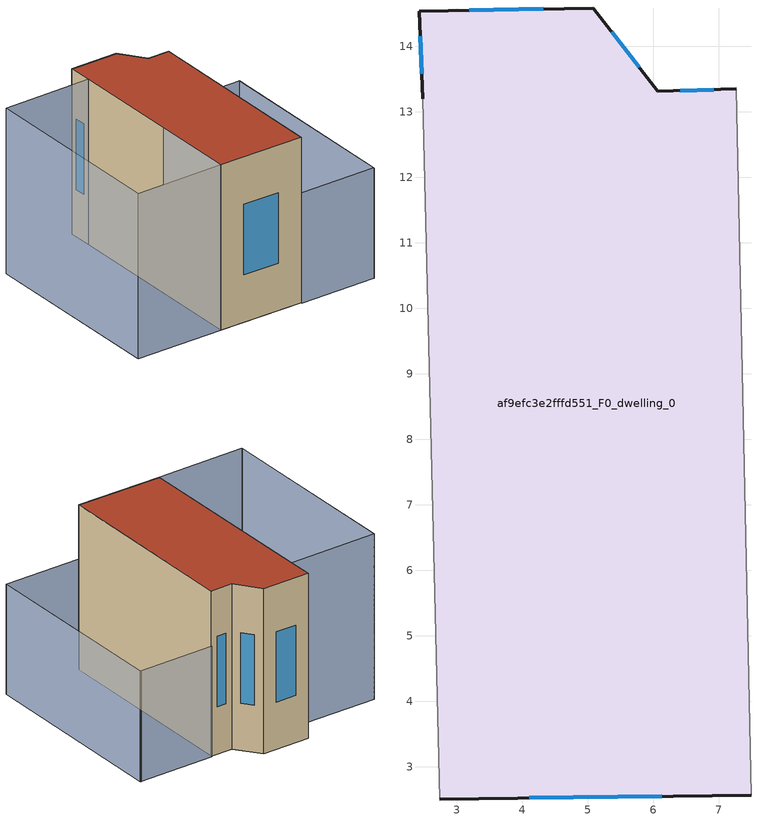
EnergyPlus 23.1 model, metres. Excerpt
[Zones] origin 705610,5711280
af9efc3e2fffd551_F0_dwelling_0
 floor ground (EU_floor_Construction): 7.5,2.57 7.27,13.35 6.07,13.31 5.08,14.58 2.43,14.53 2.48,13.2 2.74,2.51 z0
 wall outside (EU_wall_Construction): 7.5,2.57 2.74,2.51 / 2.48,13.2 2.43,14.53 5.08,14.58 6.07,13.31 7.27,13.35 z0:9
 wall adiabatic (EU_wall_Construction): 7.27,13.35 7.5,2.57 / 2.74,2.51 2.48,13.2 z0:9
 window (EU_Window_Construction): 6.41,13.32 6.92,13.34 / 6.13,2.55 4.1,2.52 / 2.46,13.58 2.44,14.15 / 3.19,14.55 4.32,14.57 / 5.37,14.22 5.78,13.68 z2.58:6.42
 roof outside (EU_roof_Construction): 7.27,13.35 7.5,2.57 2.74,2.51 2.48,13.2 2.43,14.53 5.08,14.58 6.07,13.31 z9
shading: -2.41,13.07 -2.16,2.45 / 2.48,13.2 2.74,2.51 / 2.74,2.51 -2.16,2.39 / -2.16,2.39 -2.42,13.08 / -2.42,13.08 2.48,13.2 z0:9; 11.75,2.58 11.48,13.52 / 11.53,13.48 11.75,2.61 / 11.75,2.61 7.49,2.52 / 7.49,2.52 7.27,13.39 / 7.27,13.39 11.53,13.48 z0:6
[Building]
EU S2 Campaign: North Axis=0; Terrain=City; Solar Distribution=FullExterior
[Site:Location]
London: Latitude=51.5; Longitude=-0.5; Time Zone=0; Elevation=25
[SizingPeriod:WeatherFileDays]
AnnualSizingPeriod: Begin Month=1; Begin Day of Month=1; End Month=12; End Day of Month=31; Day of Week for Start Day=Monday; Use Weather File Daylight Saving Period=No; Use Weather File Rain and Snow Indicators=No
[MATERIAL]
EU_InternalMass_Material: Roughness=MediumRough; Thickness=0.1; Conductivity=1; Density=1800; Specific Heat=900; Thermal Absorptance=0.9; Solar Absorptance=0.7; Visible Absorptance=0.7
[MATERIAL:NOMASS] Roughness=MediumRough; Thermal Absorptance=0.9; Solar Absorptance=0.7; Visible Absorptance=0.7
Name | Thermal Resistance
EU_wall_NoMass | 3.33993
EU_roof_NoMass | 5.24846
EU_floor_NoMass | 4.08214
[WINDOWMATERIAL:SIMPLEGLAZINGSYSTEM]
EU_Window_SimpleGlazing: UFactor=1.72386; Solar Heat Gain Coefficient=0.72; Visible Transmittance=0.72
[CONSTRUCTION]
EU_wall_Construction: EU_wall_NoMass
EU_roof_Construction: EU_roof_NoMass
EU_floor_Construction: EU_floor_NoMass
EU_InternalMass_Construction: EU_InternalMass_Material
EU_Window_Construction: EU_Window_SimpleGlazing
[ZONE]
af9efc3e2fffd551_F0_dwelling_0: Type=1; Multiplier=1; Ceiling Height=autocalculate; Volume=498.467; Floor Area=autocalculate; Part of Total Floor Area=Yes
[INTERNALMASS]
af9efc3e2fffd551_F0_dwelling_0_EU_InternalMass: Construction=EU_InternalMass_Construction; Zone or ZoneList=af9efc3e2fffd551_F0_dwelling_0; Surface Area=55.3855
[OTHEREQUIPMENT]
EU_Step8_InternalGain_af9efc3e2fffd551_F0_dwelling_0_f000: Fuel Type=Electricity; Zone or ZoneList or Space or SpaceList=af9efc3e2fffd551_F0_dwelling_0; Schedule=EU_Step8_GainSchedule_af9efc3e2fffd551_F0_dwelling_0_f000; Design Level Calculation Method=Watts/Area; Power per Zone Floor Area=1; Fraction Latent=0; Fraction Radiant=0; Fraction Lost=0; Carbon Dioxide Generation Rate=0; EndUse Subcategory=EU_Step8_InternalGains
[ZONEVENTILATION:DESIGNFLOWRATE]
EU_ConstantAir_af9efc3e2fffd551_F0_dwelling_0: Zone or ZoneList or Space or SpaceList=af9efc3e2fffd551_F0_dwelling_0; Schedule=EU_AlwaysOn; Design Flow Rate Calculation Method=AirChanges/Hour; Air Changes per Hour=0.453648; Ventilation Type=Natural; Fan Pressure Rise=0; Fan Total Efficiency=1; Constant Term Coefficient=1; Temperature Term Coefficient=0; Velocity Term Coefficient=0; Velocity Squared Term Coefficient=0; Minimum Indoor Temperature=-100; Maximum Indoor Temperature=100; Delta Temperature=-100; Minimum Outdoor Temperature=-100; Maximum Outdoor Temperature=100; Maximum Wind Speed=40
[HVACTEMPLATE:THERMOSTAT]
EU_HeatOnly_af9efc3e2fffd551_F0_dwelling_0: Constant Heating Setpoint=20; Constant Cooling Setpoint=50
[HVACTEMPLATE:ZONE:IDEALLOADSAIRSYSTEM]
af9efc3e2fffd551_F0_dwelling_0: Template Thermostat=EU_HeatOnly_af9efc3e2fffd551_F0_dwelling_0; System Availability Schedule=EU_AlwaysOn; Maximum Heating Supply Air Temperature=50; Minimum Cooling Supply Air Temperature=13; Maximum Heating Supply Air Humidity Ratio=0.0156; Minimum Cooling Supply Air Humidity Ratio=0.0077; Heating Limit=NoLimit; Cooling Limit=NoLimit; Heating Availability Schedule=EU_AlwaysOn; Cooling Availability Schedule=EU_CoolingOff; Dehumidification Control Type=ConstantSensibleHeatRatio; Cooling Sensible Heat Ratio=0.7; Dehumidification Setpoint=60; Humidification Control Type=None; Humidification Setpoint=30; Outdoor Air Method=None; Outdoor Air Flow Rate per Person=0.00944; Outdoor Air Flow Rate per Zone Floor Area=0; Outdoor Air Flow Rate per Zone=0; Demand Controlled Ventilation Type=None; Outdoor Air Economizer Type=NoEconomizer; Heat Recovery Type=None; Sensible Heat Recovery Effectiveness=0.7; Latent Heat Recovery Effectiveness=0.65
[SIZING:ZONE]
af9efc3e2fffd551_F0_dwelling_0: Zone Cooling Design Supply Air Temperature Input Method=SupplyAirTemperature; Zone Cooling Design Supply Air Temperature=13; Zone Heating Design Supply Air Temperature Input Method=SupplyAirTemperature; Zone Heating Design Supply Air Temperature=50; Zone Cooling Design Supply Air Humidity Ratio=0.008; Zone Heating Design Supply Air Humidity Ratio=0.008; Cooling Design Air Flow Method=DesignDay; Cooling Design Air Flow Rate=0; Cooling Minimum Air Flow per Zone Floor Area=0.000762; Cooling Minimum Air Flow=0; Cooling Minimum Air Flow Fraction=0.2; Heating Design Air Flow Method=DesignDay; Heating Design Air Flow Rate=0; Heating Maximum Air Flow per Zone Floor Area=0.002032; Heating Maximum Air Flow=0.141576; Heating Maximum Air Flow Fraction=0.3; Account for Dedicated Outdoor Air System=No; Dedicated Outdoor Air System Control Strategy=NeutralSupplyAir; Dedicated Outdoor Air Low Setpoint Temperature for Design=autosize; Dedicated Outdoor Air High Setpoint Temperature for Design=autosize; Zone Load Sizing Method=Sensible Load Only No Latent Load; Zone Latent Cooling Design Supply Air Humidity Ratio Input Method=HumidityRatioDifference; Zone Cooling Design Supply Air Humidity Ratio Difference=0.005; Zone Latent Heating Design Supply Air Humidity Ratio Input Method=HumidityRatioDifference; Zone Humidification Design Supply Air Humidity Ratio Difference=0.005
[SCHEDULE:CONSTANT]
Name | Hourly Value
EU_AlwaysOn | 1
EU_CoolingOff | 0
[SCHEDULE:FILE]
EU_Step8_GainSchedule_af9efc3e2fffd551_F0_dwelling_0_f000: File=../../schedules/af9efc3e2fffd551/af9efc3e2fffd551_F0_dwelling_0_f000_gain.csv; Column Number=1; Rows to Skip at Top=0; Number of Hours of Data=8760; Column Separator=Comma; Interpolate to Timestep=No; Minutes per Item=60; Adjust Schedule for Daylight Savings=Yes
